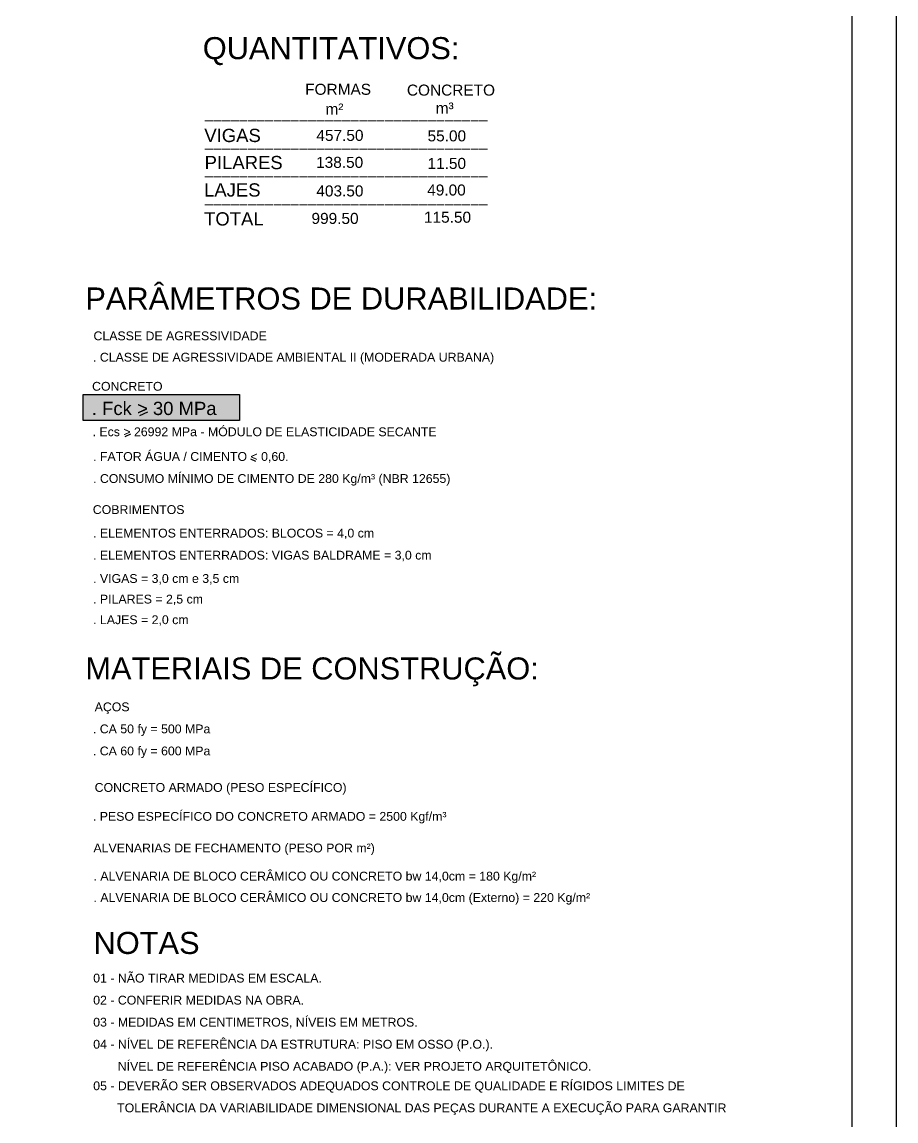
# Model space of a CAD drawing. Extents: x -1789 to 4156, y -3064 to 1391.
# Drawn here: x 3165 to 4156, y -1399 to -153 of the extents above; entities that cross this region are included whole.
import ezdxf

# ---------------------------------------------------------------- set-up
doc = ezdxf.new("R2010")
doc.units = 0
for name, color, linetype in [('1', 1, 'CONTINUOUS'), ('2', 2, 'CONTINUOUS'), ('4', 4, 'CONTINUOUS'), ('5', 5, 'CONTINUOUS'), ('7', 7, 'CONTINUOUS'), ('9', 254, 'CONTINUOUS')]:
    doc.layers.add(name, color=color, linetype=linetype)
doc.styles.add('TQS_ARIAL', font='arial.ttf')

msp = doc.modelspace()

# ---------------------------------------------------------------- linework, layer by layer
at = {"layer": '1', "linetype": 'Continuous'}
msp.add_lwpolyline([(1381.3209, 1391.0115), (2306.3209, 1391.0115), (2306.3209, 1341.0115), (2306.3209, 1391.0115), (3231.3209, 1391.0115), (3231.3209, 1341.0115), (3231.3209, 1391.0115), (4156.3209, 1391.0115), (4156.3209, -93.9885), (4106.3209, -93.9885), (4156.3209, -93.9885), (4156.3209, -1578.9885), (4106.3209, -1578.9885), (4156.3209, -1578.9885), (4156.3209, -3063.9885), (3231.3209, -3063.9885), (3231.3209, -3013.9885), (3231.3209, -3063.9885), (2306.3209, -3063.9885), (2306.3209, -3013.9885), (2306.3209, -3063.9885), (1381.3209, -3063.9885)], dxfattribs=at)
at = {"layer": '2', "linetype": 'Continuous'}
for p, q in [((3298.88565, -598.77695), (3308.14495, -594.72045)), ((3282.2497, -622.8325), (3288.8205, -619.81345)), ((3424.49525, -648.0366), (3430.0005, -650.52285))]:
    msp.add_line(p, q, dxfattribs=at)
at = {"layer": '4', "linetype": 'Continuous'}
msp.add_lwpolyline([(3234.73995, -575.2202), (3411.98015, -575.2202), (3411.98015, -604.432), (3234.73995, -604.432), (3234.73995, -575.2202)], dxfattribs=at)
at = {"layer": '7', "linetype": 'Continuous'}
msp.add_lwpolyline([(-1663.6791, 1341.0115), (4106.3209, 1341.0115), (4106.3209, -3013.9885), (-1663.6791, -3013.9885), (-1663.6791, 1341.0115)], dxfattribs=at)
at = {"layer": '9', "linetype": 'Continuous'}
msp.add_lwpolyline([(3234.73995, -575.2202), (3411.98015, -575.2202), (3411.98015, -604.432), (3234.73995, -604.432), (3234.73995, -575.2202)], dxfattribs=at)
for points in [[(3234.73995, -575.2202), (3411.98015, -575.2202), (3411.98015, -604.432)], [(3234.73995, -575.2202), (3411.98015, -604.432), (3234.73995, -604.432)], [(3234.73995, -575.2202), (3234.73995, -604.432), (3234.73995, -575.2202)]]:
    msp.add_solid(points, dxfattribs=at)

# ---------------------------------------------------------------- texts
at = {"layer": '1', "linetype": 'Continuous', "style": 'TQS_ARIAL'}
for p in [(3372.68705, -261.88995), (3372.68705, -293.77095), (3372.68705, -325.3454), (3372.68705, -356.91985)]:
    msp.add_text('_________________________________', height=12.5, dxfattribs=at).set_placement(p)
at = {"layer": '2', "linetype": 'Continuous', "style": 'TQS_ARIAL'}
for s, height, p in [('FORMAS', 12.5, (3486.438, -235.2532)), ('CONCRETO', 12.5, (3601.76835, -236.15085)), ('m²', 12.5, (3509.41745, -257.6216)), ('m³', 12.5, (3634.45485, -256.50885)), ('VIGAS', 15, (3372.0982, -288.79875)), ('457.50', 12.5, (3499.1423, -287.48575)), ('55.00', 12.5, (3625.1846, -288.0359)), ('PILARES', 15, (3372.40475, -319.54945)), ('138.50', 12.5, (3498.8275, -318.0852)), ('11.50', 12.5, (3625.145, -319.29575)), ('LAJES', 15, (3371.79165, -350.6067)), ('403.50', 12.5, (3499.09275, -350.47175)), ('49.00', 12.5, (3624.77625, -349.416)), ('TOTAL', 15, (3371.79165, -383.4264)), (' 999.50', 12.5, (3488.74985, -381.64005)), ('115.50', 12.5, (3621.1228, -380.2727)), ('. CLASSE DE AGRESSIVIDADE AMBIENTAL II (MODERADA URBANA)', 10, (3245.8697, -537.75845)), ('. Fck > 30 MPa', 15, (3244.5062, -598.3296)), ('. Ecs > 26992 MPa - MÓDULO DE ELASTICIDADE SECANTE', 10, (3245.36255, -622.32295)), ('. FATOR ÁGUA / CIMENTO < 0,60.', 10, (3245.95925, -650.33525)), ('. CONSUMO MÍNIMO DE CIMENTO DE 280 Kg/m³ (NBR 12655)', 10, (3245.95925, -675.33525)), ('. ELEMENTOS ENTERRADOS: BLOCOS = 4,0 cm', 10, (3245.95925, -737.20515)), ('. ELEMENTOS ENTERRADOS: VIGAS BALDRAME = 3,0 cm', 10, (3245.95925, -762.20515)), ('. VIGAS = 3,0 cm e 3,5 cm', 10, (3245.95925, -788.6837)), ('. PILARES = 2,5 cm', 10, (3245.95925, -812.04475)), ('. LAJES = 2,0 cm', 10, (3245.95925, -835.43435)), ('. CA 50 fy = 500 MPa', 10, (3245.77985, -959.21965)), ('. CA 60 fy = 600 MPa', 10, (3245.77985, -984.21965)), ('. PESO ESPECÍFICO DO CONCRETO ARMADO = 2500 Kgf/m³', 10, (3245.77985, -1058.3888)), ('. ALVENARIA DE BLOCO CERÂMICO OU CONCRETO bw 14,0cm = 180 Kg/m²', 10, (3246.41185, -1126.13925)), ('. ALVENARIA DE BLOCO CERÂMICO OU CONCRETO bw 14,0cm (Externo) = 220 Kg/m²', 10, (3246.41185, -1150.42085)), ('01 - NÃO TIRAR MEDIDAS EM ESCALA.', 10, (3246.10185, -1241.75645)), ('02 - CONFERIR MEDIDAS NA OBRA.', 10, (3246.10185, -1266.75645)), ('03 - MEDIDAS EM CENTIMETROS, NÍVEIS EM METROS.', 10, (3246.10185, -1291.75645)), ('04 - NÍVEL DE REFERÊNCIA DA ESTRUTURA: PISO EM OSSO (P.O.).', 10, (3246.10185, -1316.75645)), ('NÍVEL DE REFERÊNCIA PISO ACABADO (P.A.): VER PROJETO ARQUITETÔNICO.', 10, (3273.9211, -1341.75645)), ('05 - DEVERÃO SER OBSERVADOS ADEQUADOS CONTROLE DE QUALIDADE E RÍGIDOS LIMITES DE ', 10, (3246.10185, -1363.9069)), ('       TOLERÂNCIA DA VARIABILIDADE DIMENSIONAL DAS PEÇAS DURANTE A EXECUÇÃO PARA GARANTIR', 10, (3246.10185, -1388.9069))]:
    msp.add_text(s, height=height, dxfattribs=at).set_placement(p)
at = {"layer": '4', "linetype": 'Continuous', "style": 'TQS_ARIAL'}
for s, p in [('CLASSE DE AGRESSIVIDADE', (3246.44105, -513.5636)), ('CONCRETO', (3244.8298, -570.7591)), ('COBRIMENTOS', (3245.6411, -710.55855)), ('AÇOS', (3247.763, -934.21965)), ('CONCRETO ARMADO (PESO ESPECÍFICO)', (3247.763, -1025.60035)), ('ALVENARIAS DE FECHAMENTO (PESO POR m²)', (3246.37915, -1094.23705))]:
    msp.add_text(s, height=10, dxfattribs=at).set_placement(p)
at = {"layer": '5', "linetype": 'Continuous', "style": 'TQS_ARIAL'}
for s, p in [('QUANTITATIVOS:', (3370.31315, -194.83605)), ('PARÂMETROS DE DURABILIDADE:', (3237.1788, -478.70315)), ('MATERIAIS DE CONSTRUÇÃO:', (3237.1788, -898.1893)), ('NOTAS', (3246.4481, -1209.4133))]:
    msp.add_text(s, height=25, dxfattribs=at).set_placement(p)

doc.saveas('drawing.dxf')
